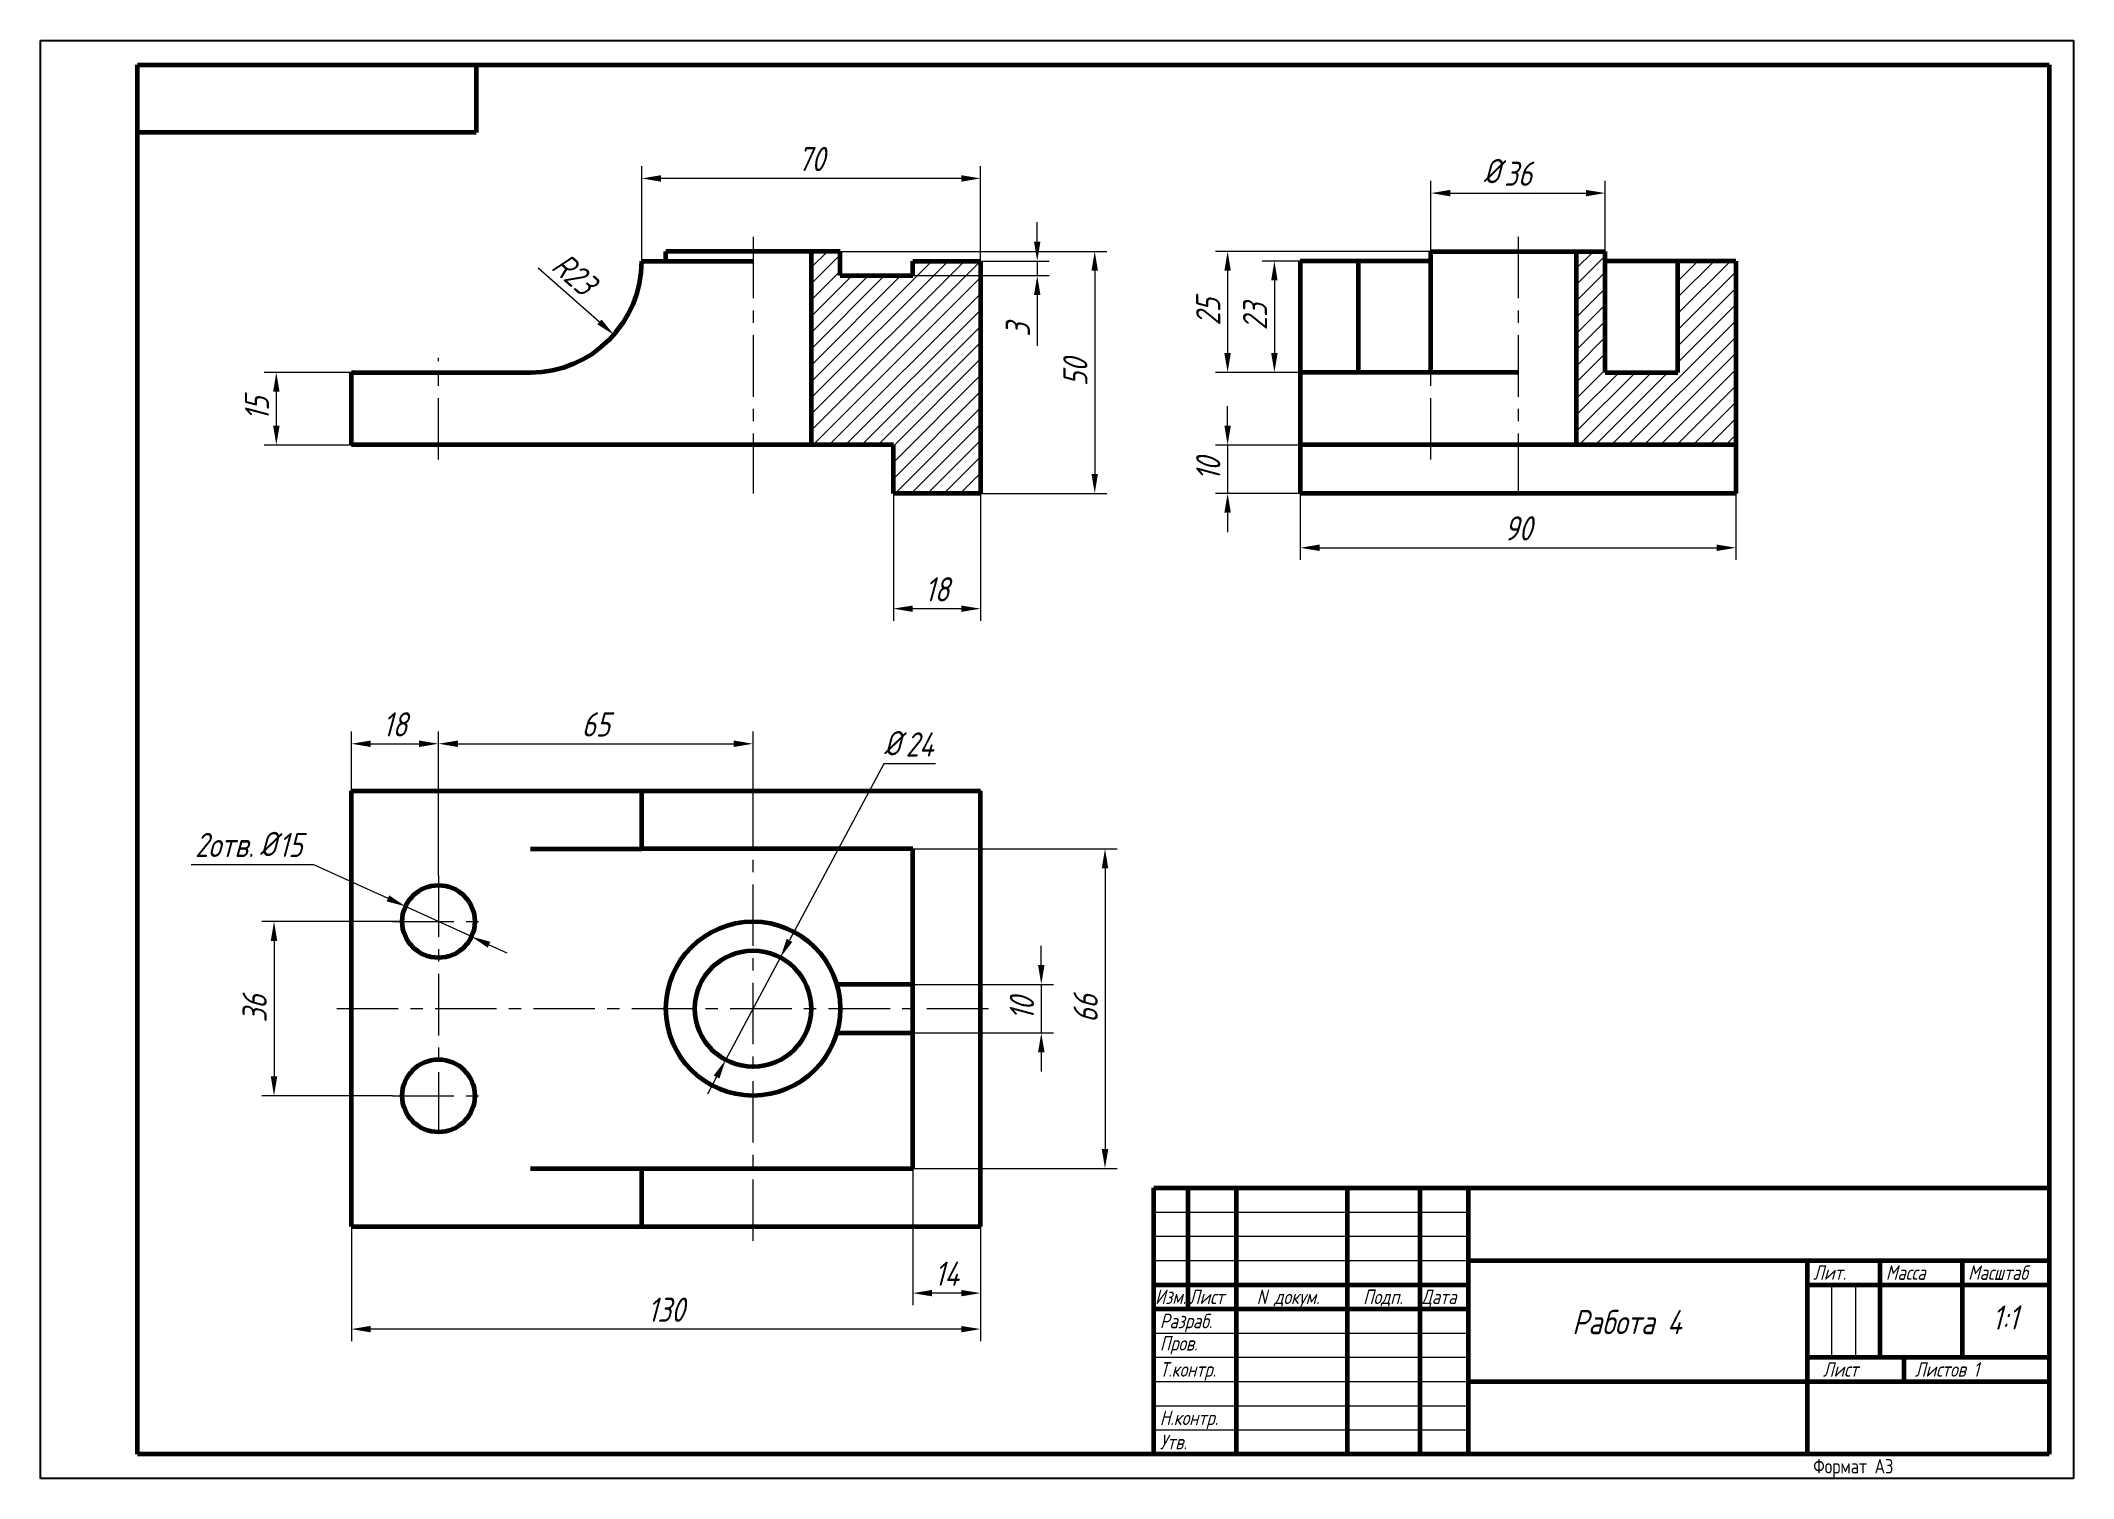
# Model space of a CAD drawing. Header units: millimetres. Extents: x 0 to 420, y 0 to 297.
import ezdxf

# ---------------------------------------------------------------- set-up
doc = ezdxf.new("R2010")
doc.units = ezdxf.units.MM
doc.linetypes.add('осевая', pattern=[50.8, 31.75, -6.35, 6.35, -6.35])
doc.layers.get('0').update_dxf_attribs({"lineweight": 15})
for name, color, linetype, lineweight in [('Осевая', 7, 'осевая', 15), ('Основная', 7, 'Continuous', 60), ('Размерная', 7, 'Continuous', 18), ('Техт', 7, 'Continuous', 18), ('Штриховка', 7, 'Continuous', 18)]:
    doc.layers.add(name, color=color, linetype=linetype, lineweight=lineweight)
doc.styles.add('ESKD', font='GOST_A.TTF', dxfattribs={"oblique": 15, "height": 5})
doc.styles.get("Standard").update_dxf_attribs({"font": '', "oblique": 15, "height": 5})
doc.styles.get('Standard').set_extended_font_data('ESKDW')
doc.dimstyles.new('ESKD', dxfattribs={"dimtxt": 4, "dimasz": 4, "dimexe": 2.5, "dimexo": 0, "dimgap": 1.5, "dimtad": 3, "dimdec": 3, "dimdsep": 46, "dimtxsty": 'ESKD', "dimcen": 1.5, "dimdle": 1.25, "dimclrd": 256, "dimclre": 256, "dimclrt": 256, "dimazin": 2, "dimtfac": 0.766667, "dimtdec": 3, "dimtmove": 0, "dimatfit": 3, "dimtvp": 1.5, "dimtolj": 1, "dimtzin": 0, "dimlwd": -1, "dimlwe": -1, "dimarcsym": 0})

# ---------------------------------------------------------------- blocks, each defined once
blk = doc.blocks.new('*D1')
at = {"layer": 'DEFPOINTS', "color": 0, "ltscale": 0.4, "transparency": 16777216}
for p in [(101.2, 251.47), (118.44, 236.25)]:
    blk.add_point(p, dxfattribs=at)
at = {"layer": 'Размерная', "ltscale": 0.4, "transparency": 16777216}
blk.add_line((102.77, 250.09), (115.44, 238.9), dxfattribs=at)
blk.add_solid([(115.89, 239.4), (115, 238.4), (118.44, 236.25)], dxfattribs=at)
at = {"layer": 'Размерная', "ltscale": 0.4, "transparency": 16777216, "insert": (110.25, 248.82), "char_height": 5, "attachment_point": 5, "rotation": 318.5655, "style": 'ESKD'}
blk.add_mtext('\\A1;R23', dxfattribs=at)
blk = doc.blocks.new('*D2')
at = {"layer": 'DEFPOINTS', "color": 0, "ltscale": 0.4, "transparency": 16777216}
for p in [(75.38, 118.16), (89.02, 111.91)]:
    blk.add_point(p, dxfattribs=at)
at = {"layer": 'Размерная', "ltscale": 0.4, "transparency": 16777216}
for p, q in [((31.07, 126.84), (56.4, 126.84)), ((56.4, 126.84), (71.74, 119.82)), ((89.02, 111.91), (75.38, 118.16)), ((92.66, 110.24), (96.29, 108.58))]:
    blk.add_line(p, q, dxfattribs=at)
for points in [[(72.02, 120.43), (71.47, 119.21), (75.38, 118.16)], [(92.93, 110.85), (92.38, 109.64), (89.02, 111.91)]]:
    blk.add_solid(points, dxfattribs=at)
at = {"layer": 'Размерная', "ltscale": 0.4, "transparency": 16777216, "insert": (42.99, 130.85), "char_height": 5, "attachment_point": 5, "style": 'ESKD'}
blk.add_mtext('\\A1;2отв.  15', dxfattribs=at)
blk = doc.blocks.new('*D3')
at = {"layer": 'DEFPOINTS', "color": 0, "ltscale": 0.4, "transparency": 16777216}
for p in [(64.2, 228.47), (48.69, 213.47), (64.2, 213.47)]:
    blk.add_point(p, dxfattribs=at)
at = {"layer": 'Размерная', "ltscale": 0.4, "transparency": 16777216}
for p, q in [((64.2, 228.47), (46.19, 228.47)), ((48.69, 224.47), (48.69, 217.47)), ((64.2, 213.47), (46.19, 213.47))]:
    blk.add_line(p, q, dxfattribs=at)
for points in [[(48.03, 224.47), (49.36, 224.47), (48.69, 228.47)], [(48.03, 217.47), (49.36, 217.47), (48.69, 213.47)]]:
    blk.add_solid(points, dxfattribs=at)
at = {"layer": 'Размерная', "ltscale": 0.4, "transparency": 16777216, "insert": (44.69, 220.97), "char_height": 5, "attachment_point": 5, "rotation": 90, "style": 'ESKD'}
blk.add_mtext('\\A1;15', dxfattribs=at)
blk = doc.blocks.new('*D4')
at = {"layer": 'DEFPOINTS', "color": 0, "ltscale": 0.4, "transparency": 16777216}
for p in [(176.2, 203.47), (194.2, 203.47), (194.2, 179.66)]:
    blk.add_point(p, dxfattribs=at)
at = {"layer": 'Размерная', "ltscale": 0.4, "transparency": 16777216}
for p, q in [((176.2, 203.47), (176.2, 177.16)), ((194.2, 203.47), (194.2, 177.16)), ((180.2, 179.66), (190.2, 179.66))]:
    blk.add_line(p, q, dxfattribs=at)
for points in [[(180.2, 180.32), (180.2, 178.99), (176.2, 179.66)], [(190.2, 180.32), (190.2, 178.99), (194.2, 179.66)]]:
    blk.add_solid(points, dxfattribs=at)
at = {"layer": 'Размерная', "ltscale": 0.4, "transparency": 16777216, "insert": (185.2, 183.66), "char_height": 5, "attachment_point": 5, "style": 'ESKD'}
blk.add_mtext('\\A1;18', dxfattribs=at)
blk = doc.blocks.new('*D5')
at = {"layer": 'DEFPOINTS', "color": 0, "ltscale": 0.4, "transparency": 16777216}
for p in [(260.27, 213.47), (245.25, 203.47), (260.27, 203.47)]:
    blk.add_point(p, dxfattribs=at)
at = {"layer": 'Размерная', "ltscale": 0.4, "transparency": 16777216}
for p, q in [((245.25, 217.47), (245.25, 221.47)), ((260.27, 213.47), (242.75, 213.47)), ((245.25, 213.47), (245.25, 203.47)), ((260.27, 203.47), (242.75, 203.47)), ((245.25, 199.47), (245.25, 195.47))]:
    blk.add_line(p, q, dxfattribs=at)
for points in [[(244.58, 217.47), (245.92, 217.47), (245.25, 213.47)], [(244.58, 199.47), (245.92, 199.47), (245.25, 203.47)]]:
    blk.add_solid(points, dxfattribs=at)
at = {"layer": 'Размерная', "ltscale": 0.4, "transparency": 16777216, "insert": (241.25, 208.47), "char_height": 5, "attachment_point": 5, "rotation": 90, "style": 'ESKD'}
blk.add_mtext('\\A1;10', dxfattribs=at)
blk = doc.blocks.new('*D6')
at = {"layer": 'DEFPOINTS', "color": 0, "ltscale": 0.4, "transparency": 16777216}
for p in [(323.27, 265.51), (287.27, 253.47), (323.27, 253.47)]:
    blk.add_point(p, dxfattribs=at)
at = {"layer": 'Размерная', "ltscale": 0.4, "transparency": 16777216}
for p, q in [((287.27, 253.47), (287.27, 268.01)), ((291.27, 265.51), (319.27, 265.51)), ((323.27, 253.47), (323.27, 268.01))]:
    blk.add_line(p, q, dxfattribs=at)
for points in [[(291.27, 266.17), (291.27, 264.84), (287.27, 265.51)], [(319.27, 266.17), (319.27, 264.84), (323.27, 265.51)]]:
    blk.add_solid(points, dxfattribs=at)
at = {"layer": 'Размерная', "ltscale": 0.4, "transparency": 16777216, "insert": (305.27, 269.51), "char_height": 5, "attachment_point": 5, "style": 'ESKD'}
blk.add_mtext('\\A1;36', dxfattribs=at)
blk = doc.blocks.new('*D7')
at = {"layer": 'DEFPOINTS', "color": 0, "ltscale": 0.4, "transparency": 16777216}
for p in [(124.2, 268.54), (124.2, 251.47), (194.2, 251.47)]:
    blk.add_point(p, dxfattribs=at)
at = {"layer": 'Размерная', "ltscale": 0.4, "transparency": 16777216}
for p, q in [((124.2, 251.47), (124.2, 271.04)), ((194.2, 251.47), (194.2, 271.04)), ((190.2, 268.54), (128.2, 268.54))]:
    blk.add_line(p, q, dxfattribs=at)
for points in [[(128.2, 269.21), (128.2, 267.87), (124.2, 268.54)], [(190.2, 269.21), (190.2, 267.87), (194.2, 268.54)]]:
    blk.add_solid(points, dxfattribs=at)
at = {"layer": 'Размерная', "ltscale": 0.4, "transparency": 16777216, "insert": (159.2, 272.54), "char_height": 5, "attachment_point": 5, "style": 'ESKD'}
blk.add_mtext('\\A1;70', dxfattribs=at)
blk = doc.blocks.new('*D8')
at = {"layer": 'DEFPOINTS', "color": 0, "ltscale": 0.4, "transparency": 16777216}
for p in [(165.2, 253.47), (194.2, 203.47), (217.79, 203.47)]:
    blk.add_point(p, dxfattribs=at)
at = {"layer": 'Размерная', "ltscale": 0.4, "transparency": 16777216}
for p, q in [((165.2, 253.47), (220.29, 253.47)), ((217.79, 249.47), (217.79, 207.47)), ((194.2, 203.47), (220.29, 203.47))]:
    blk.add_line(p, q, dxfattribs=at)
for points in [[(217.13, 249.47), (218.46, 249.47), (217.79, 253.47)], [(217.13, 207.47), (218.46, 207.47), (217.79, 203.47)]]:
    blk.add_solid(points, dxfattribs=at)
at = {"layer": 'Размерная', "ltscale": 0.4, "transparency": 16777216, "insert": (213.79, 228.47), "char_height": 5, "attachment_point": 5, "rotation": 90, "style": 'ESKD'}
blk.add_mtext('\\A1;50', dxfattribs=at)
blk = doc.blocks.new('*D9')
at = {"layer": 'DEFPOINTS', "color": 0, "ltscale": 0.4, "transparency": 16777216}
for p in [(287.27, 253.47), (245.25, 228.47), (260.27, 228.47)]:
    blk.add_point(p, dxfattribs=at)
at = {"layer": 'Размерная', "ltscale": 0.4, "transparency": 16777216}
for p, q in [((287.27, 253.47), (242.75, 253.47)), ((245.25, 249.47), (245.25, 232.47)), ((260.27, 228.47), (242.75, 228.47))]:
    blk.add_line(p, q, dxfattribs=at)
for points in [[(244.58, 249.47), (245.92, 249.47), (245.25, 253.47)], [(244.58, 232.47), (245.92, 232.47), (245.25, 228.47)]]:
    blk.add_solid(points, dxfattribs=at)
at = {"layer": 'Размерная', "ltscale": 0.4, "transparency": 16777216, "insert": (241.25, 240.97), "char_height": 5, "attachment_point": 5, "rotation": 90, "style": 'ESKD'}
blk.add_mtext('\\A1;25', dxfattribs=at)
blk = doc.blocks.new('*D10')
at = {"layer": 'DEFPOINTS', "color": 0, "ltscale": 0.4, "transparency": 16777216}
for p in [(260.27, 251.47), (254.92, 228.47), (260.27, 228.47)]:
    blk.add_point(p, dxfattribs=at)
at = {"layer": 'Размерная', "ltscale": 0.4, "transparency": 16777216}
for p, q in [((260.27, 251.47), (252.42, 251.47)), ((254.92, 247.47), (254.92, 232.47)), ((260.27, 228.47), (252.42, 228.47))]:
    blk.add_line(p, q, dxfattribs=at)
for points in [[(254.25, 247.47), (255.58, 247.47), (254.92, 251.47)], [(254.25, 232.47), (255.58, 232.47), (254.92, 228.47)]]:
    blk.add_solid(points, dxfattribs=at)
at = {"layer": 'Размерная', "ltscale": 0.4, "transparency": 16777216, "insert": (250.92, 239.97), "char_height": 5, "attachment_point": 5, "rotation": 90, "style": 'ESKD'}
blk.add_mtext('\\A1;23', dxfattribs=at)
blk = doc.blocks.new('*D11')
at = {"layer": 'DEFPOINTS', "color": 0, "ltscale": 0.4, "transparency": 16777216}
for p in [(180.2, 248.47), (194.2, 251.47), (205.91, 248.47)]:
    blk.add_point(p, dxfattribs=at)
at = {"layer": 'Размерная', "ltscale": 0.4, "transparency": 16777216}
for p, q in [((205.91, 255.47), (205.91, 259.47)), ((180.2, 248.47), (208.41, 248.47)), ((194.2, 251.47), (208.41, 251.47)), ((205.91, 251.47), (205.91, 248.47)), ((205.91, 244.47), (205.91, 233.99))]:
    blk.add_line(p, q, dxfattribs=at)
for points in [[(205.25, 255.47), (206.58, 255.47), (205.91, 251.47)], [(205.25, 244.47), (206.58, 244.47), (205.91, 248.47)]]:
    blk.add_solid(points, dxfattribs=at)
at = {"layer": 'Размерная', "ltscale": 0.4, "transparency": 16777216, "insert": (201.91, 237.23), "char_height": 5, "attachment_point": 5, "rotation": 90, "style": 'ESKD'}
blk.add_mtext('\\A1;3', dxfattribs=at)
blk = doc.blocks.new('*D12')
at = {"layer": 'DEFPOINTS', "color": 0, "ltscale": 0.4, "transparency": 16777216}
for p in [(82.2, 151.75), (64.2, 142.03), (82.2, 124.53)]:
    blk.add_point(p, dxfattribs=at)
at = {"layer": 'Размерная', "ltscale": 0.4, "transparency": 16777216}
for p, q in [((64.2, 142.03), (64.2, 154.25)), ((68.2, 151.75), (78.2, 151.75)), ((82.2, 124.53), (82.2, 154.25))]:
    blk.add_line(p, q, dxfattribs=at)
for points in [[(68.2, 152.42), (68.2, 151.09), (64.2, 151.75)], [(78.2, 152.42), (78.2, 151.09), (82.2, 151.75)]]:
    blk.add_solid(points, dxfattribs=at)
at = {"layer": 'Размерная', "ltscale": 0.4, "transparency": 16777216, "insert": (73.2, 155.75), "char_height": 5, "attachment_point": 5, "style": 'ESKD'}
blk.add_mtext('\\A1;18', dxfattribs=at)
blk = doc.blocks.new('*D13')
at = {"layer": 'DEFPOINTS', "color": 0, "ltscale": 0.4, "transparency": 16777216}
for p in [(147.2, 151.75), (82.2, 139.39), (147.2, 142.03)]:
    blk.add_point(p, dxfattribs=at)
at = {"layer": 'Размерная', "ltscale": 0.4, "transparency": 16777216}
for p, q in [((82.2, 139.39), (82.2, 154.25)), ((86.2, 151.75), (143.2, 151.75)), ((147.2, 142.03), (147.2, 154.25))]:
    blk.add_line(p, q, dxfattribs=at)
for points in [[(86.2, 152.42), (86.2, 151.09), (82.2, 151.75)], [(143.2, 152.42), (143.2, 151.09), (147.2, 151.75)]]:
    blk.add_solid(points, dxfattribs=at)
at = {"layer": 'Размерная', "ltscale": 0.4, "transparency": 16777216, "insert": (114.7, 155.75), "char_height": 5, "attachment_point": 5, "style": 'ESKD'}
blk.add_mtext('\\A1;65', dxfattribs=at)
blk = doc.blocks.new('*D14')
at = {"layer": 'DEFPOINTS', "color": 0, "ltscale": 0.4, "transparency": 16777216}
for p in [(180.2, 102.03), (180.2, 92.03), (206.75, 92.03)]:
    blk.add_point(p, dxfattribs=at)
at = {"layer": 'Размерная', "ltscale": 0.4, "transparency": 16777216}
for p, q in [((206.75, 106.03), (206.75, 110.03)), ((180.2, 102.03), (209.25, 102.03)), ((206.75, 102.03), (206.75, 92.03)), ((180.2, 92.03), (209.25, 92.03)), ((206.75, 88.03), (206.75, 84.03))]:
    blk.add_line(p, q, dxfattribs=at)
for points in [[(206.09, 106.03), (207.42, 106.03), (206.75, 102.03)], [(206.09, 88.03), (207.42, 88.03), (206.75, 92.03)]]:
    blk.add_solid(points, dxfattribs=at)
at = {"layer": 'Размерная', "ltscale": 0.4, "transparency": 16777216, "insert": (202.75, 97.03), "char_height": 5, "attachment_point": 5, "rotation": 90, "style": 'ESKD'}
blk.add_mtext('\\A1;10', dxfattribs=at)
blk = doc.blocks.new('*D15')
at = {"layer": 'DEFPOINTS', "color": 0, "ltscale": 0.4, "transparency": 16777216}
for p in [(180.2, 130.03), (180.2, 64.03), (219.92, 64.03)]:
    blk.add_point(p, dxfattribs=at)
at = {"layer": 'Размерная', "ltscale": 0.4, "transparency": 16777216}
for p, q in [((180.2, 130.03), (222.42, 130.03)), ((219.92, 126.03), (219.92, 68.03)), ((180.2, 64.03), (222.42, 64.03))]:
    blk.add_line(p, q, dxfattribs=at)
for points in [[(219.25, 126.03), (220.59, 126.03), (219.92, 130.03)], [(219.25, 68.03), (220.59, 68.03), (219.92, 64.03)]]:
    blk.add_solid(points, dxfattribs=at)
at = {"layer": 'Размерная', "ltscale": 0.4, "transparency": 16777216, "insert": (215.92, 97.03), "char_height": 5, "attachment_point": 5, "rotation": 90, "style": 'ESKD'}
blk.add_mtext('\\A1;66', dxfattribs=at)
blk = doc.blocks.new('*D16')
at = {"layer": 'DEFPOINTS', "color": 0, "ltscale": 0.4, "transparency": 16777216}
for p in [(260.27, 203.47), (350.27, 203.47), (350.27, 192.24)]:
    blk.add_point(p, dxfattribs=at)
at = {"layer": 'Размерная', "ltscale": 0.4, "transparency": 16777216}
for p, q in [((260.27, 203.47), (260.27, 189.74)), ((350.27, 203.47), (350.27, 189.74)), ((264.27, 192.24), (346.27, 192.24))]:
    blk.add_line(p, q, dxfattribs=at)
for points in [[(264.27, 192.91), (264.27, 191.57), (260.27, 192.24)], [(346.27, 192.91), (346.27, 191.57), (350.27, 192.24)]]:
    blk.add_solid(points, dxfattribs=at)
at = {"layer": 'Размерная', "ltscale": 0.4, "transparency": 16777216, "insert": (305.27, 196.24), "char_height": 5, "attachment_point": 5, "style": 'ESKD'}
blk.add_mtext('\\A1;90', dxfattribs=at)
blk = doc.blocks.new('*D17')
at = {"layer": 'DEFPOINTS', "color": 0, "ltscale": 0.4, "transparency": 16777216}
for p in [(180.2, 64.03), (194.2, 52.03), (180.2, 38.26)]:
    blk.add_point(p, dxfattribs=at)
at = {"layer": 'Размерная', "ltscale": 0.4, "transparency": 16777216}
for p, q in [((180.2, 64.03), (180.2, 35.76)), ((194.2, 52.03), (194.2, 35.76)), ((190.2, 38.26), (184.2, 38.26))]:
    blk.add_line(p, q, dxfattribs=at)
for points in [[(184.2, 38.93), (184.2, 37.6), (180.2, 38.26)], [(190.2, 38.93), (190.2, 37.6), (194.2, 38.26)]]:
    blk.add_solid(points, dxfattribs=at)
at = {"layer": 'Размерная', "ltscale": 0.4, "transparency": 16777216, "insert": (187.2, 42.26), "char_height": 5, "attachment_point": 5, "style": 'ESKD'}
blk.add_mtext('\\A1;14', dxfattribs=at)
blk = doc.blocks.new('*D18')
at = {"layer": 'DEFPOINTS', "color": 0, "ltscale": 0.4, "transparency": 16777216}
for p in [(64.2, 52.03), (194.2, 52.03), (64.2, 30.83)]:
    blk.add_point(p, dxfattribs=at)
at = {"layer": 'Размерная', "ltscale": 0.4, "transparency": 16777216}
for p, q in [((64.2, 52.03), (64.2, 28.33)), ((194.2, 52.03), (194.2, 28.33)), ((190.2, 30.83), (68.2, 30.83))]:
    blk.add_line(p, q, dxfattribs=at)
for points in [[(68.2, 31.49), (68.2, 30.16), (64.2, 30.83)], [(190.2, 31.49), (190.2, 30.16), (194.2, 30.83)]]:
    blk.add_solid(points, dxfattribs=at)
at = {"layer": 'Размерная', "ltscale": 0.4, "transparency": 16777216, "insert": (129.2, 34.83), "char_height": 5, "attachment_point": 5, "style": 'ESKD'}
blk.add_mtext('\\A1;130', dxfattribs=at)
blk = doc.blocks.new('*D19')
at = {"layer": 'DEFPOINTS', "color": 0, "ltscale": 0.4, "transparency": 16777216}
for p in [(74.7, 115.03), (48.22, 79.03), (72.7, 79.03)]:
    blk.add_point(p, dxfattribs=at)
at = {"layer": 'Размерная', "ltscale": 0.4, "transparency": 16777216}
for p, q in [((74.7, 115.03), (45.72, 115.03)), ((48.22, 111.03), (48.22, 83.03)), ((72.7, 79.03), (45.72, 79.03))]:
    blk.add_line(p, q, dxfattribs=at)
for points in [[(47.55, 111.03), (48.89, 111.03), (48.22, 115.03)], [(47.55, 83.03), (48.89, 83.03), (48.22, 79.03)]]:
    blk.add_solid(points, dxfattribs=at)
at = {"layer": 'Размерная', "ltscale": 0.4, "transparency": 16777216, "insert": (44.22, 97.03), "char_height": 5, "attachment_point": 5, "rotation": 90, "style": 'ESKD'}
blk.add_mtext('\\A1;36', dxfattribs=at)
blk = doc.blocks.new('*D20')
at = {"layer": 'DEFPOINTS', "color": 0, "ltscale": 0.4, "transparency": 16777216}
for p in [(152.85, 107.62), (141.55, 86.45)]:
    blk.add_point(p, dxfattribs=at)
at = {"layer": 'Размерная', "ltscale": 0.4, "transparency": 16777216}
for p, q in [((174.21, 147.61), (154.74, 111.15)), ((184.91, 147.61), (174.21, 147.61)), ((141.55, 86.45), (152.85, 107.62)), ((139.66, 82.92), (137.78, 79.39))]:
    blk.add_line(p, q, dxfattribs=at)
for points in [[(154.15, 111.46), (155.32, 110.83), (152.85, 107.62)], [(139.07, 83.23), (140.25, 82.6), (141.55, 86.45)]]:
    blk.add_solid(points, dxfattribs=at)
at = {"layer": 'Размерная', "ltscale": 0.4, "transparency": 16777216, "insert": (180.31, 151.61), "char_height": 5, "attachment_point": 5, "style": 'ESKD'}
blk.add_mtext('\\A1; 24', dxfattribs=at)

msp = doc.modelspace()

# ---------------------------------------------------------------- hatches: boundary and pattern name
at = {"layer": 'Штриховка', "ltscale": 0.4}
h = msp.add_hatch(dxfattribs=at)
h.set_pattern_fill('ANSI31', color=256, scale=0.75, style=0)
h.paths.add_polyline_path([(194.1997, 251.4728), (180.1997, 251.4728), (180.1997, 248.4728), (165.1997, 248.4728), (165.1997, 253.4728), (159.1997, 253.4728), (159.1997, 213.4728), (176.1997, 213.4728), (176.1997, 203.4728), (194.1997, 203.4728)])
h = msp.add_hatch(dxfattribs=at)
h.set_pattern_fill('ANSI31', color=256, scale=0.75, style=0)
h.paths.add_polyline_path([(350.2734, 251.4728), (338.2734, 251.4728), (338.2734, 228.4728), (323.2734, 228.4728), (323.2734, 253.4728), (317.2734, 253.4728), (317.2734, 213.4728), (350.2734, 213.4728)])

# ---------------------------------------------------------------- linework, layer by layer
for p, q in [((230, 55), (295, 55)), ((230, 50), (295, 50)), ((230, 45), (295, 45)), ((370, 40), (370, 25)), ((370, 40), (370, 25)), ((375, 40), (375, 25)), ((375, 40), (375, 25)), ((230, 30), (295, 30)), ((230, 25), (295, 25)), ((230, 20), (295, 20)), ((230, 15), (295, 15)), ((230, 10), (295, 10))]:
    msp.add_line(p, q)
at = {"layer": 'DEFPOINTS'}
for p, q in [((0, 297), (420, 297)), ((0, 0), (0, 297)), ((420, 297), (420, 0)), ((420, 0), (0, 0))]:
    msp.add_line(p, q, dxfattribs=at)
at = {"layer": 'Осевая', "ltscale": 0.4}
for p, q in [((147.1997, 256.4728), (147.1997, 203.4728)), ((305.2734, 256.4728), (305.2734, 203.4728)), ((82.1997, 210.4728), (82.1997, 231.4728)), ((287.2734, 210.4728), (287.2734, 231.4728)), ((147.1997, 49.0327), (147.1997, 145.0327)), ((82.1997, 124.5327), (82.1997, 69.5327)), ((72.6997, 115.0327), (91.6997, 115.0327)), ((61.1997, 97.0327), (197.1997, 97.0327)), ((72.6997, 79.0327), (91.6997, 79.0327))]:
    msp.add_line(p, q, dxfattribs=at)
at = {"layer": 'Основная', "ltscale": 10}
for p, q in [((20, 5), (20, 292)), ((20, 292), (415, 292)), ((415, 292), (415, 5)), ((230, 5), (230, 60)), ((230, 60), (415, 60)), ((237, 60), (237, 35)), ((247, 60), (247, 5)), ((270, 5), (270, 60)), ((285, 60), (285, 5)), ((295, 5), (295, 60)), ((295, 45), (415, 45)), ((365, 45), (365, 5)), ((380, 45), (380, 25)), ((397, 45), (397, 25)), ((230, 40), (295, 40)), ((365, 40), (415, 40)), ((230, 35), (295, 35)), ((365, 25), (415, 25)), ((385, 24.9639), (385, 19.9639)), ((295, 20), (415, 20)), ((415, 5), (20, 5))]:
    msp.add_line(p, q, dxfattribs=at)
at = {"layer": 'Основная', "ltscale": 0.5}
for p, q in [((90, 292), (90, 278)), ((90, 278), (20, 278))]:
    msp.add_line(p, q, dxfattribs=at)
at = {"layer": 'Основная'}
for p, q in [((165.1997, 253.4728), (129.1997, 253.4728)), ((129.1997, 251.4728), (129.1997, 253.4728)), ((165.1997, 248.4728), (165.1997, 253.4728)), ((287.2734, 228.4728), (287.2734, 253.4728)), ((287.2734, 253.4728), (323.2734, 253.4728)), ((323.2734, 228.4728), (323.2734, 253.4728)), ((124.1997, 251.4728), (147.1997, 251.4728)), ((194.1997, 251.4728), (194.1997, 203.4728)), ((287.2734, 251.4728), (260.2734, 251.4728)), ((272.2734, 228.4728), (272.2734, 251.4728)), ((350.2734, 251.4728), (323.2734, 251.4728)), ((338.2734, 228.4728), (338.2734, 251.4728)), ((64.1997, 213.4728), (64.1997, 228.4728)), ((64.1997, 228.4728), (101.1997, 228.4728)), ((305.2734, 228.4728), (260.2734, 228.4728)), ((176.1997, 213.4728), (64.1997, 213.4728)), ((176.1997, 203.4728), (176.1997, 213.4728)), ((350.2734, 213.4728), (260.2734, 213.4728)), ((194.1997, 203.4728), (176.1997, 203.4728)), ((350.2734, 203.4728), (260.2734, 203.4728)), ((64.1997, 142.0327), (101.1997, 142.0327)), ((64.1997, 52.0327), (64.1997, 142.0327)), ((101.1997, 142.0327), (124.1997, 142.0327)), ((124.1997, 142.0327), (194.1997, 142.0327)), ((124.1997, 130.0327), (124.1997, 142.0327)), ((194.1997, 52.0327), (194.1997, 142.0327)), ((101.1997, 130.0327), (124.1997, 130.0327)), ((180.1997, 130.0327), (124.1997, 130.0327)), ((180.1997, 64.0327), (180.1997, 130.0327)), ((180.1997, 102.0327), (164.4913, 102.0327)), ((164.4913, 92.0327), (180.1997, 92.0327)), ((101.1997, 64.0327), (124.1997, 64.0327)), ((124.1997, 52.0327), (124.1997, 64.0327)), ((124.1997, 64.0327), (180.1997, 64.0327)), ((64.1997, 52.0327), (101.1997, 52.0327)), ((101.1997, 52.0327), (124.1997, 52.0327)), ((124.1997, 52.0327), (194.1997, 52.0327))]:
    msp.add_line(p, q, dxfattribs=at)
at = {"layer": 'Основная', "ltscale": 0.4}
for p, q in [((159.1997, 253.4728), (159.1997, 213.4728)), ((317.2734, 253.4728), (317.2734, 213.4728)), ((165.1997, 248.4728), (180.1997, 248.4728)), ((180.1997, 248.4728), (180.1997, 251.4728)), ((180.1997, 251.4728), (194.1997, 251.4728)), ((260.2734, 251.4728), (260.2734, 203.4728)), ((350.2734, 251.4728), (350.2734, 203.4728)), ((323.2734, 228.4728), (338.2734, 228.4728))]:
    msp.add_line(p, q, dxfattribs=at)
at = {"layer": 'Основная'}
for centre, radius in [((82.1997, 115.0327), 7.5), ((147.1997, 97.0327), 18), ((147.1997, 97.0327), 12), ((82.1997, 79.0327), 7.5)]:
    msp.add_circle(centre, radius, dxfattribs=at)
msp.add_arc((101.1997, 251.4728), 23, 270, 0, dxfattribs=at)

# ---------------------------------------------------------------- texts
at = {"layer": 'Размерная', "char_height": 5, "attachment_point": 5}
for insert in [(299.8465, 270.051), (175.9583, 151.87), (46.9976, 131.0457)]:
    msp.add_mtext('\\A1;%%c', dxfattribs=dict(at, insert=insert))
at = {"layer": 'Техт', "style": 'ESKD', "oblique": 15}
for s, height, p in [('Лит.', 3, (366.2551, 41)), ('Масса', 3, (381.2551, 41)), ('Масштаб', 3, (398.2551, 41)), ('Изм.', 3, (230.2551, 36)), ('Лист', 3, (237.2551, 36)), ('N докум.', 3, (251.2551, 36)), ('Подп.', 3, (273.2551, 36)), ('Дата', 3, (285.2551, 36)), ('Разраб.', 3, (231.2551, 31)), ('Работа 4', 5, (316.4263, 29.7789)), ('1:1', 5, (403.2273, 30.7219)), ('Пров.', 3, (231.2551, 26.3971)), ('Т.контр.', 3, (231.2551, 21)), ('Лист', 3, (368.2551, 21)), ('Листов 1', 3, (387.2551, 21)), ('Н.контр.', 3, (231.2551, 11)), ('Утв.', 3, (231.2551, 6))]:
    msp.add_text(s, height=height, dxfattribs=at).set_placement(p)
at = {"layer": 'Техт', "style": 'ESKD'}
msp.add_text('Формат А3', height=3, dxfattribs=at).set_placement((366.2551, 1))

# ---------------------------------------------------------------- dimensions: what is measured, and where the dimension line sits
at = {"layer": 'Размерная', "ltscale": 0.4}
for base, p1, p2, picture, middle in [((124.1997, 268.5412), (194.1997, 251.4728), (124.1997, 251.4728), '*D7', (159.1997, 272.5412)), ((323.2734, 265.5079), (287.2734, 253.4728), (323.2734, 253.4728), '*D6', (305.2734, 269.5079)), ((194.1997, 179.6561), (176.1997, 203.4728), (194.1997, 203.4728), '*D4', (185.1997, 183.6561)), ((350.2734, 192.2409), (260.2734, 203.4728), (350.2734, 203.4728), '*D16', (305.2734, 196.2409)), ((82.1997, 151.7527), (64.1997, 142.0327), (82.1997, 124.5327), '*D12', (73.1997, 155.7527)), ((147.1997, 151.7527), (82.1997, 139.3927), (147.1997, 142.0327), '*D13', (114.6997, 155.7527)), ((180.1997, 38.264), (194.1997, 52.0327), (180.1997, 64.0327), '*D17', (187.1997, 42.264)), ((64.1997, 30.8255), (194.1997, 52.0327), (64.1997, 52.0327), '*D18', (129.1997, 34.8255))]:
    dim = msp.add_linear_dim(base=base, p1=p1, p2=p2, dimstyle='ESKD', dxfattribs=at)
    dim.commit()
    dim.dimension.update_dxf_attribs({"geometry": picture, "text_midpoint": middle})
for base, p1, p2, picture, middle in [((205.9123, 248.4728), (194.1997, 251.4728), (180.1997, 248.4728), '*D11', (201.9123, 237.2315)), ((217.7931, 203.4728), (165.1997, 253.4728), (194.1997, 203.4728), '*D8', (213.7931, 228.4728)), ((245.2487, 228.4728), (287.2734, 253.4728), (260.2734, 228.4728), '*D9', (241.2487, 240.9728)), ((254.9163, 228.4728), (260.2734, 251.4728), (260.2734, 228.4728), '*D10', (250.9163, 239.9728)), ((48.6946, 213.4728), (64.1997, 228.4728), (64.1997, 213.4728), '*D3', (44.6946, 220.9728)), ((245.2487, 203.4728), (260.2734, 213.4728), (260.2734, 203.4728), '*D5', (241.2487, 208.4728)), ((219.9191, 64.0327), (180.1997, 130.0327), (180.1997, 64.0327), '*D15', (215.9191, 97.0327)), ((48.219, 79.0327), (74.6997, 115.0327), (72.6997, 79.0327), '*D19', (44.219, 97.0327)), ((206.7519, 92.0327), (180.1997, 102.0327), (180.1997, 92.0327), '*D14', (202.7519, 97.0327))]:
    dim = msp.add_linear_dim(base=base, p1=p1, p2=p2, angle=90, dimstyle='ESKD', dxfattribs=at)
    dim.commit()
    dim.dimension.update_dxf_attribs({"geometry": picture, "text_midpoint": middle})
dim = msp.add_radius_dim(center=(101.1997, 251.4728), mpoint=(118.4431, 236.2523), dimstyle='ESKD', dxfattribs=at)
dim.commit()
dim.dimension.update_dxf_attribs({"geometry": '*D1', "text_midpoint": (107.6055, 245.8184), "dimtype": 164})
for p1, p2, text, picture, middle in [((141.547, 86.4474), (152.8524, 107.6179), ' 24', '*D20', (180.309, 147.6124)), ((89.0188, 111.9103), (75.3805, 118.1551), '2отв.  15', '*D2', (42.9854, 126.844))]:
    dim = msp.add_diameter_dim_2p(p1=p1, p2=p2, text=text, dimstyle='ESKD', override={"dimtoh": 1}, dxfattribs=at)
    dim.commit()
    dim.dimension.update_dxf_attribs({"geometry": picture, "text_midpoint": middle, "dimtype": 163})

doc.saveas('drawing.dxf')
